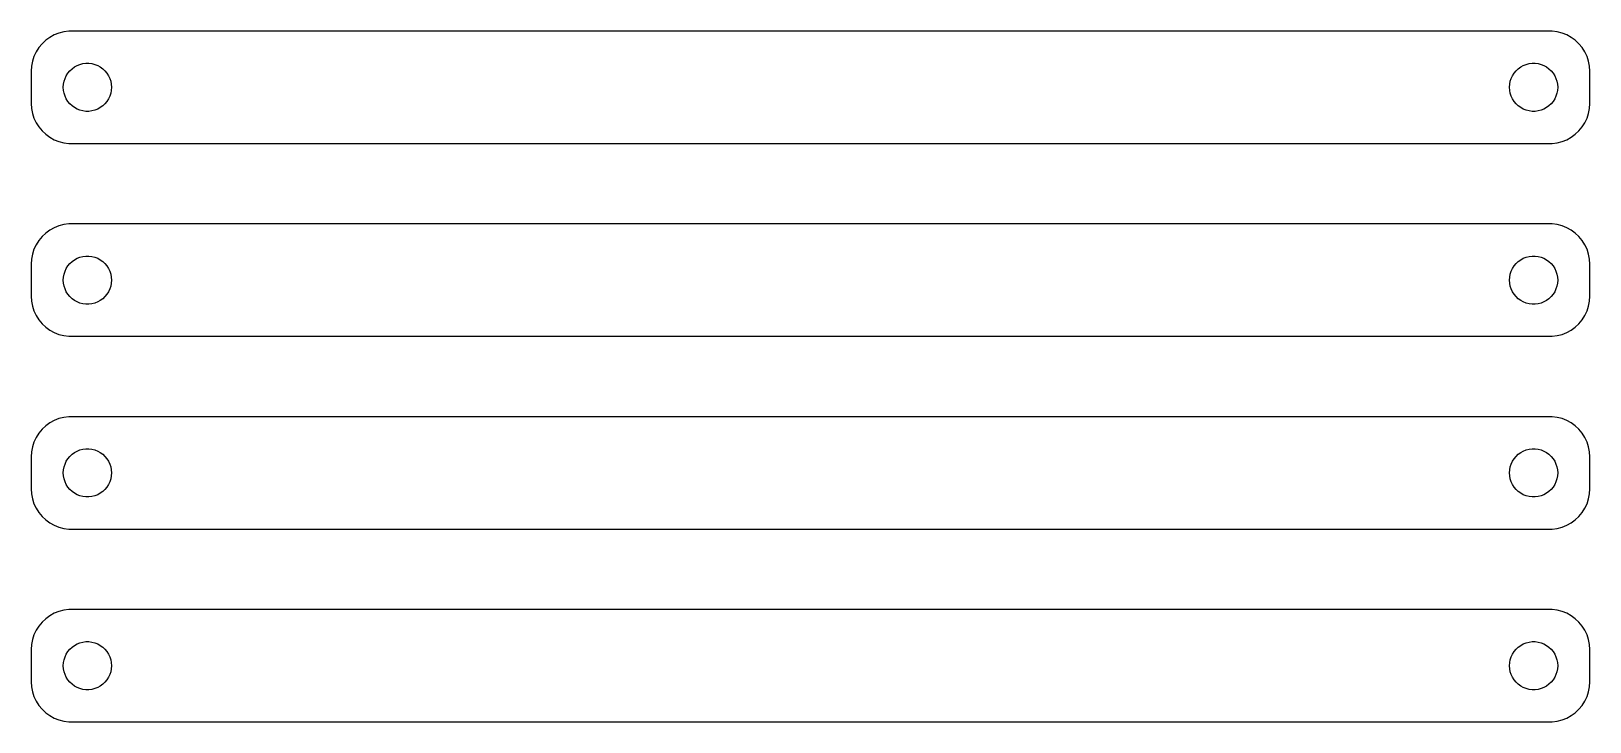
# Model space of a CAD drawing. Header units: metres. Extents: x -97 to 97, y 65 to 151.
import ezdxf

# ---------------------------------------------------------------- set-up
doc = ezdxf.new("R2010")
doc.units = ezdxf.units.M

msp = doc.modelspace()

# ---------------------------------------------------------------- linework, layer by layer
for p, q in [((-95.6448, 149.423), (-96.0451, 148.939)), ((-95.1871, 149.853), (-95.6448, 149.423)), ((-94.6791, 150.222), (-95.1871, 149.853)), ((-94.1289, 150.524), (-94.6791, 150.222)), ((-93.5451, 150.755), (-94.1289, 150.524)), ((-92.9369, 150.911), (-93.5451, 150.755)), ((-92.3139, 150.99), (-92.9369, 150.911)), ((92.3139, 150.99), (-92.3139, 150.99)), ((92.9369, 150.911), (92.3139, 150.99)), ((93.5451, 150.755), (92.9369, 150.911)), ((94.1289, 150.524), (93.5451, 150.755)), ((94.6791, 150.222), (94.1289, 150.524)), ((95.1871, 149.853), (94.6791, 150.222)), ((95.6448, 149.423), (95.1871, 149.853)), ((96.0451, 148.939), (95.6448, 149.423)), ((-96.6489, 147.841), (-96.8429, 147.243)), ((-96.3815, 148.409), (-96.6489, 147.841)), ((-96.0451, 148.939), (-96.3815, 148.409)), ((96.3815, 148.409), (96.0451, 148.939)), ((96.6489, 147.841), (96.3815, 148.409)), ((96.8429, 147.243), (96.6489, 147.841)), ((-96.9606, 146.627), (-97, 146)), ((-97, 146), (-97, 142)), ((-96.8429, 147.243), (-96.9606, 146.627)), ((-92.6289, 145.445), (-92.427, 145.763)), ((-92.427, 145.763), (-92.1869, 146.054)), ((-92.1869, 146.054), (-91.9123, 146.312)), ((-91.9123, 146.312), (-91.6075, 146.533)), ((-91.6075, 146.533), (-91.2773, 146.714)), ((-91.2773, 146.714), (-90.927, 146.853)), ((-90.927, 146.853), (-90.5621, 146.947)), ((-90.5621, 146.947), (-90.1884, 146.994)), ((-90.1884, 146.994), (-89.8116, 146.994)), ((-89.8116, 146.994), (-89.4379, 146.947)), ((-89.4379, 146.947), (-89.073, 146.853)), ((-89.073, 146.853), (-88.7227, 146.714)), ((-88.7227, 146.714), (-88.3925, 146.533)), ((-88.3925, 146.533), (-88.0877, 146.312)), ((-88.0877, 146.312), (-87.8131, 146.054)), ((-87.8131, 146.054), (-87.573, 145.763)), ((-87.573, 145.763), (-87.3711, 145.445)), ((87.3711, 145.445), (87.573, 145.763)), ((87.573, 145.763), (87.8131, 146.054)), ((87.8131, 146.054), (88.0877, 146.312)), ((88.0877, 146.312), (88.3925, 146.533)), ((88.3925, 146.533), (88.7227, 146.714)), ((88.7227, 146.714), (89.073, 146.853)), ((89.073, 146.853), (89.4379, 146.947)), ((89.4379, 146.947), (89.8116, 146.994)), ((89.8116, 146.994), (90.1884, 146.994)), ((90.1884, 146.994), (90.5621, 146.947)), ((90.5621, 146.947), (90.927, 146.853)), ((90.927, 146.853), (91.2773, 146.714)), ((91.2773, 146.714), (91.6075, 146.533)), ((91.6075, 146.533), (91.9123, 146.312)), ((91.9123, 146.312), (92.1869, 146.054)), ((92.1869, 146.054), (92.427, 145.763)), ((92.427, 145.763), (92.6289, 145.445)), ((96.9606, 146.627), (96.8429, 147.243)), ((97, 146), (96.9606, 146.627)), ((97, 142), (97, 146)), ((-93, 144), (-92.9763, 144.376)), ((-92.9763, 143.624), (-93, 144)), ((-92.9763, 144.376), (-92.9057, 144.746)), ((-92.9057, 143.254), (-92.9763, 143.624)), ((-92.9057, 144.746), (-92.7893, 145.104)), ((-92.7893, 145.104), (-92.6289, 145.445)), ((-87.3711, 145.445), (-87.2107, 145.104)), ((-87.2107, 145.104), (-87.0943, 144.746)), ((-87.0943, 144.746), (-87.0237, 144.376)), ((-87.0237, 143.624), (-87.0943, 143.254)), ((-87.0237, 144.376), (-87, 144)), ((-87, 144), (-87.0237, 143.624)), ((87, 144), (87.0237, 144.376)), ((87.0237, 143.624), (87, 144)), ((87.0237, 144.376), (87.0943, 144.746)), ((87.0943, 143.254), (87.0237, 143.624)), ((87.0943, 144.746), (87.2107, 145.104)), ((87.2107, 145.104), (87.3711, 145.445)), ((92.6289, 145.445), (92.7893, 145.104)), ((92.7893, 145.104), (92.9057, 144.746)), ((92.9057, 144.746), (92.9763, 144.376)), ((92.9763, 143.624), (92.9057, 143.254)), ((92.9763, 144.376), (93, 144)), ((93, 144), (92.9763, 143.624)), ((-97, 142), (-96.9606, 141.373)), ((-92.7893, 142.896), (-92.9057, 143.254)), ((-92.6289, 142.555), (-92.7893, 142.896)), ((-92.427, 142.237), (-92.6289, 142.555)), ((-92.1869, 141.946), (-92.427, 142.237)), ((-91.9123, 141.688), (-92.1869, 141.946)), ((-91.6075, 141.467), (-91.9123, 141.688)), ((-88.0877, 141.688), (-88.3925, 141.467)), ((-87.8131, 141.946), (-88.0877, 141.688)), ((-87.573, 142.237), (-87.8131, 141.946)), ((-87.3711, 142.555), (-87.573, 142.237)), ((-87.2107, 142.896), (-87.3711, 142.555)), ((-87.0943, 143.254), (-87.2107, 142.896)), ((87.2107, 142.896), (87.0943, 143.254)), ((87.3711, 142.555), (87.2107, 142.896)), ((87.573, 142.237), (87.3711, 142.555)), ((87.8131, 141.946), (87.573, 142.237)), ((88.0877, 141.688), (87.8131, 141.946)), ((88.3925, 141.467), (88.0877, 141.688)), ((91.9123, 141.688), (91.6075, 141.467)), ((92.1869, 141.946), (91.9123, 141.688)), ((92.427, 142.237), (92.1869, 141.946)), ((92.6289, 142.555), (92.427, 142.237)), ((92.7893, 142.896), (92.6289, 142.555)), ((92.9057, 143.254), (92.7893, 142.896)), ((96.9606, 141.373), (97, 142)), ((-96.9606, 141.373), (-96.8429, 140.757)), ((-96.8429, 140.757), (-96.6489, 140.159)), ((-96.6489, 140.159), (-96.3815, 139.591)), ((-91.2773, 141.286), (-91.6075, 141.467)), ((-90.927, 141.147), (-91.2773, 141.286)), ((-90.5621, 141.053), (-90.927, 141.147)), ((-90.1884, 141.006), (-90.5621, 141.053)), ((-89.8116, 141.006), (-90.1884, 141.006)), ((-89.4379, 141.053), (-89.8116, 141.006)), ((-89.073, 141.147), (-89.4379, 141.053)), ((-88.7227, 141.286), (-89.073, 141.147)), ((-88.3925, 141.467), (-88.7227, 141.286)), ((88.7227, 141.286), (88.3925, 141.467)), ((89.073, 141.147), (88.7227, 141.286)), ((89.4379, 141.053), (89.073, 141.147)), ((89.8116, 141.006), (89.4379, 141.053)), ((90.1884, 141.006), (89.8116, 141.006)), ((90.5621, 141.053), (90.1884, 141.006)), ((90.927, 141.147), (90.5621, 141.053)), ((91.2773, 141.286), (90.927, 141.147)), ((91.6075, 141.467), (91.2773, 141.286)), ((96.3815, 139.591), (96.6489, 140.159)), ((96.6489, 140.159), (96.8429, 140.757)), ((96.8429, 140.757), (96.9606, 141.373)), ((-96.3815, 139.591), (-96.0451, 139.061)), ((-96.0451, 139.061), (-95.6448, 138.577)), ((-95.6448, 138.577), (-95.1871, 138.147)), ((-95.1871, 138.147), (-94.6791, 137.778)), ((-94.6791, 137.778), (-94.1289, 137.476)), ((94.1289, 137.476), (94.6791, 137.778)), ((94.6791, 137.778), (95.1871, 138.147)), ((95.1871, 138.147), (95.6448, 138.577)), ((95.6448, 138.577), (96.0451, 139.061)), ((96.0451, 139.061), (96.3815, 139.591)), ((-94.1289, 137.476), (-93.5451, 137.245)), ((-93.5451, 137.245), (-92.9369, 137.089)), ((-92.9369, 137.089), (-92.3139, 137.01)), ((-92.3139, 137.01), (92.3139, 137.01)), ((92.3139, 137.01), (92.9369, 137.089)), ((92.9369, 137.089), (93.5451, 137.245)), ((93.5451, 137.245), (94.1289, 137.476)), ((-94.6791, 126.222), (-95.1871, 125.853)), ((-94.1289, 126.524), (-94.6791, 126.222)), ((-93.5451, 126.755), (-94.1289, 126.524)), ((-92.9369, 126.911), (-93.5451, 126.755)), ((-92.3139, 126.99), (-92.9369, 126.911)), ((92.3139, 126.99), (-92.3139, 126.99)), ((92.9369, 126.911), (92.3139, 126.99)), ((93.5451, 126.755), (92.9369, 126.911)), ((94.1289, 126.524), (93.5451, 126.755)), ((94.6791, 126.222), (94.1289, 126.524)), ((95.1871, 125.853), (94.6791, 126.222)), ((-96.3815, 124.409), (-96.6489, 123.841)), ((-96.0451, 124.939), (-96.3815, 124.409)), ((-95.6448, 125.423), (-96.0451, 124.939)), ((-95.1871, 125.853), (-95.6448, 125.423)), ((95.6448, 125.423), (95.1871, 125.853)), ((96.0451, 124.939), (95.6448, 125.423)), ((96.3815, 124.409), (96.0451, 124.939)), ((96.6489, 123.841), (96.3815, 124.409)), ((-96.9606, 122.627), (-97, 122)), ((-96.8429, 123.243), (-96.9606, 122.627)), ((-96.6489, 123.841), (-96.8429, 123.243)), ((-92.1869, 122.054), (-91.9123, 122.312)), ((-91.9123, 122.312), (-91.6075, 122.533)), ((-91.6075, 122.533), (-91.2773, 122.714)), ((-91.2773, 122.714), (-90.927, 122.853)), ((-90.927, 122.853), (-90.5621, 122.947)), ((-90.5621, 122.947), (-90.1884, 122.994)), ((-90.1884, 122.994), (-89.8116, 122.994)), ((-89.8116, 122.994), (-89.4379, 122.947)), ((-89.4379, 122.947), (-89.073, 122.853)), ((-89.073, 122.853), (-88.7227, 122.714)), ((-88.7227, 122.714), (-88.3925, 122.533)), ((-88.3925, 122.533), (-88.0877, 122.312)), ((-88.0877, 122.312), (-87.8131, 122.054)), ((87.8131, 122.054), (88.0877, 122.312)), ((88.0877, 122.312), (88.3925, 122.533)), ((88.3925, 122.533), (88.7227, 122.714)), ((88.7227, 122.714), (89.073, 122.853)), ((89.073, 122.853), (89.4379, 122.947)), ((89.4379, 122.947), (89.8116, 122.994)), ((89.8116, 122.994), (90.1884, 122.994)), ((90.1884, 122.994), (90.5621, 122.947)), ((90.5621, 122.947), (90.927, 122.853)), ((90.927, 122.853), (91.2773, 122.714)), ((91.2773, 122.714), (91.6075, 122.533)), ((91.6075, 122.533), (91.9123, 122.312)), ((91.9123, 122.312), (92.1869, 122.054)), ((96.8429, 123.243), (96.6489, 123.841)), ((96.9606, 122.627), (96.8429, 123.243)), ((97, 122), (96.9606, 122.627)), ((-97, 122), (-97, 118)), ((-93, 120), (-92.9763, 120.376)), ((-92.9763, 120.376), (-92.9057, 120.746)), ((-92.9057, 120.746), (-92.7893, 121.104)), ((-92.7893, 121.104), (-92.6289, 121.445)), ((-92.6289, 121.445), (-92.427, 121.763)), ((-92.427, 121.763), (-92.1869, 122.054)), ((-87.8131, 122.054), (-87.573, 121.763)), ((-87.573, 121.763), (-87.3711, 121.445)), ((-87.3711, 121.445), (-87.2107, 121.104)), ((-87.2107, 121.104), (-87.0943, 120.746)), ((-87.0943, 120.746), (-87.0237, 120.376)), ((-87.0237, 120.376), (-87, 120)), ((87, 120), (87.0237, 120.376)), ((87.0237, 120.376), (87.0943, 120.746)), ((87.0943, 120.746), (87.2107, 121.104)), ((87.2107, 121.104), (87.3711, 121.445)), ((87.3711, 121.445), (87.573, 121.763)), ((87.573, 121.763), (87.8131, 122.054)), ((92.1869, 122.054), (92.427, 121.763)), ((92.427, 121.763), (92.6289, 121.445)), ((92.6289, 121.445), (92.7893, 121.104)), ((92.7893, 121.104), (92.9057, 120.746)), ((92.9057, 120.746), (92.9763, 120.376)), ((92.9763, 120.376), (93, 120)), ((97, 118), (97, 122)), ((-92.9763, 119.624), (-93, 120)), ((-92.9057, 119.254), (-92.9763, 119.624)), ((-92.7893, 118.896), (-92.9057, 119.254)), ((-92.6289, 118.555), (-92.7893, 118.896)), ((-92.427, 118.237), (-92.6289, 118.555)), ((-87.3711, 118.555), (-87.573, 118.237)), ((-87.2107, 118.896), (-87.3711, 118.555)), ((-87.0943, 119.254), (-87.2107, 118.896)), ((-87.0237, 119.624), (-87.0943, 119.254)), ((-87, 120), (-87.0237, 119.624)), ((87.0237, 119.624), (87, 120)), ((87.0943, 119.254), (87.0237, 119.624)), ((87.2107, 118.896), (87.0943, 119.254)), ((87.3711, 118.555), (87.2107, 118.896)), ((87.573, 118.237), (87.3711, 118.555)), ((92.6289, 118.555), (92.427, 118.237)), ((92.7893, 118.896), (92.6289, 118.555)), ((92.9057, 119.254), (92.7893, 118.896)), ((92.9763, 119.624), (92.9057, 119.254)), ((93, 120), (92.9763, 119.624)), ((-97, 118), (-96.9606, 117.373)), ((-96.9606, 117.373), (-96.8429, 116.757)), ((-96.8429, 116.757), (-96.6489, 116.159)), ((-92.1869, 117.946), (-92.427, 118.237)), ((-91.9123, 117.688), (-92.1869, 117.946)), ((-91.6075, 117.467), (-91.9123, 117.688)), ((-91.2773, 117.286), (-91.6075, 117.467)), ((-90.927, 117.147), (-91.2773, 117.286)), ((-90.5621, 117.053), (-90.927, 117.147)), ((-90.1884, 117.006), (-90.5621, 117.053)), ((-89.8116, 117.006), (-90.1884, 117.006)), ((-89.4379, 117.053), (-89.8116, 117.006)), ((-89.073, 117.147), (-89.4379, 117.053)), ((-88.7227, 117.286), (-89.073, 117.147)), ((-88.3925, 117.467), (-88.7227, 117.286)), ((-88.0877, 117.688), (-88.3925, 117.467)), ((-87.8131, 117.946), (-88.0877, 117.688)), ((-87.573, 118.237), (-87.8131, 117.946)), ((87.8131, 117.946), (87.573, 118.237)), ((88.0877, 117.688), (87.8131, 117.946)), ((88.3925, 117.467), (88.0877, 117.688)), ((88.7227, 117.286), (88.3925, 117.467)), ((89.073, 117.147), (88.7227, 117.286)), ((89.4379, 117.053), (89.073, 117.147)), ((89.8116, 117.006), (89.4379, 117.053)), ((90.1884, 117.006), (89.8116, 117.006)), ((90.5621, 117.053), (90.1884, 117.006)), ((90.927, 117.147), (90.5621, 117.053)), ((91.2773, 117.286), (90.927, 117.147)), ((91.6075, 117.467), (91.2773, 117.286)), ((91.9123, 117.688), (91.6075, 117.467)), ((92.1869, 117.946), (91.9123, 117.688)), ((92.427, 118.237), (92.1869, 117.946)), ((96.6489, 116.159), (96.8429, 116.757)), ((96.8429, 116.757), (96.9606, 117.373)), ((96.9606, 117.373), (97, 118)), ((-96.6489, 116.159), (-96.3815, 115.591)), ((-96.3815, 115.591), (-96.0451, 115.061)), ((-96.0451, 115.061), (-95.6448, 114.577)), ((-95.6448, 114.577), (-95.1871, 114.147)), ((95.1871, 114.147), (95.6448, 114.577)), ((95.6448, 114.577), (96.0451, 115.061)), ((96.0451, 115.061), (96.3815, 115.591)), ((96.3815, 115.591), (96.6489, 116.159)), ((-95.1871, 114.147), (-94.6791, 113.778)), ((-94.6791, 113.778), (-94.1289, 113.476)), ((-94.1289, 113.476), (-93.5451, 113.245)), ((-93.5451, 113.245), (-92.9369, 113.089)), ((-92.9369, 113.089), (-92.3139, 113.01)), ((-92.3139, 113.01), (92.3139, 113.01)), ((92.3139, 113.01), (92.9369, 113.089)), ((92.9369, 113.089), (93.5451, 113.245)), ((93.5451, 113.245), (94.1289, 113.476)), ((94.1289, 113.476), (94.6791, 113.778)), ((94.6791, 113.778), (95.1871, 114.147)), ((-92.9369, 102.911), (-93.5451, 102.755)), ((-92.3139, 102.99), (-92.9369, 102.911)), ((92.3139, 102.99), (-92.3139, 102.99)), ((92.9369, 102.911), (92.3139, 102.99)), ((93.5451, 102.755), (92.9369, 102.911)), ((-96.0451, 100.939), (-96.3815, 100.409)), ((-95.6448, 101.423), (-96.0451, 100.939)), ((-95.1871, 101.853), (-95.6448, 101.423)), ((-94.6791, 102.222), (-95.1871, 101.853)), ((-94.1289, 102.524), (-94.6791, 102.222)), ((-93.5451, 102.755), (-94.1289, 102.524)), ((94.1289, 102.524), (93.5451, 102.755)), ((94.6791, 102.222), (94.1289, 102.524)), ((95.1871, 101.853), (94.6791, 102.222)), ((95.6448, 101.423), (95.1871, 101.853)), ((96.0451, 100.939), (95.6448, 101.423)), ((96.3815, 100.409), (96.0451, 100.939)), ((-96.8429, 99.2434), (-96.9606, 98.6267)), ((-96.6489, 99.8406), (-96.8429, 99.2434)), ((-96.3815, 100.409), (-96.6489, 99.8406)), ((-90.927, 98.8532), (-90.5621, 98.9469)), ((-90.5621, 98.9469), (-90.1884, 98.9941)), ((-90.1884, 98.9941), (-89.8116, 98.9941)), ((-89.8116, 98.9941), (-89.4379, 98.9469)), ((-89.4379, 98.9469), (-89.073, 98.8532)), ((89.073, 98.8532), (89.4379, 98.9469)), ((89.4379, 98.9469), (89.8116, 98.9941)), ((89.8116, 98.9941), (90.1884, 98.9941)), ((90.1884, 98.9941), (90.5621, 98.9469)), ((90.5621, 98.9469), (90.927, 98.8532)), ((96.6489, 99.8406), (96.3815, 100.409)), ((96.8429, 99.2434), (96.6489, 99.8406)), ((96.9606, 98.6267), (96.8429, 99.2434)), ((-96.9606, 98.6267), (-97, 98)), ((-97, 98), (-97, 94)), ((-92.9057, 96.7461), (-92.7893, 97.1044)), ((-92.7893, 97.1044), (-92.6289, 97.4453)), ((-92.6289, 97.4453), (-92.427, 97.7634)), ((-92.427, 97.7634), (-92.1869, 98.0536)), ((-92.1869, 98.0536), (-91.9123, 98.3115)), ((-91.9123, 98.3115), (-91.6075, 98.533)), ((-91.6075, 98.533), (-91.2773, 98.7145)), ((-91.2773, 98.7145), (-90.927, 98.8532)), ((-89.073, 98.8532), (-88.7227, 98.7145)), ((-88.7227, 98.7145), (-88.3925, 98.533)), ((-88.3925, 98.533), (-88.0877, 98.3115)), ((-88.0877, 98.3115), (-87.8131, 98.0536)), ((-87.8131, 98.0536), (-87.573, 97.7634)), ((-87.573, 97.7634), (-87.3711, 97.4453)), ((-87.3711, 97.4453), (-87.2107, 97.1044)), ((-87.2107, 97.1044), (-87.0943, 96.7461)), ((87.0943, 96.7461), (87.2107, 97.1044)), ((87.2107, 97.1044), (87.3711, 97.4453)), ((87.3711, 97.4453), (87.573, 97.7634)), ((87.573, 97.7634), (87.8131, 98.0536)), ((87.8131, 98.0536), (88.0877, 98.3115)), ((88.0877, 98.3115), (88.3925, 98.533)), ((88.3925, 98.533), (88.7227, 98.7145)), ((88.7227, 98.7145), (89.073, 98.8532)), ((90.927, 98.8532), (91.2773, 98.7145)), ((91.2773, 98.7145), (91.6075, 98.533)), ((91.6075, 98.533), (91.9123, 98.3115)), ((91.9123, 98.3115), (92.1869, 98.0536)), ((92.1869, 98.0536), (92.427, 97.7634)), ((92.427, 97.7634), (92.6289, 97.4453)), ((92.6289, 97.4453), (92.7893, 97.1044)), ((92.7893, 97.1044), (92.9057, 96.7461)), ((97, 98), (96.9606, 98.6267)), ((97, 94), (97, 98)), ((-93, 96), (-92.9763, 96.376)), ((-92.9763, 95.624), (-93, 96)), ((-92.9763, 96.376), (-92.9057, 96.7461)), ((-92.9057, 95.2539), (-92.9763, 95.624)), ((-92.7893, 94.8956), (-92.9057, 95.2539)), ((-87.0943, 95.2539), (-87.2107, 94.8956)), ((-87.0943, 96.7461), (-87.0237, 96.376)), ((-87.0237, 95.624), (-87.0943, 95.2539)), ((-87.0237, 96.376), (-87, 96)), ((-87, 96), (-87.0237, 95.624)), ((87, 96), (87.0237, 96.376)), ((87.0237, 95.624), (87, 96)), ((87.0237, 96.376), (87.0943, 96.7461)), ((87.0943, 95.2539), (87.0237, 95.624)), ((87.2107, 94.8956), (87.0943, 95.2539)), ((92.9057, 95.2539), (92.7893, 94.8956)), ((92.9057, 96.7461), (92.9763, 96.376)), ((92.9763, 95.624), (92.9057, 95.2539)), ((92.9763, 96.376), (93, 96)), ((93, 96), (92.9763, 95.624)), ((-97, 94), (-96.9606, 93.3733)), ((-96.9606, 93.3733), (-96.8429, 92.7566)), ((-92.6289, 94.5547), (-92.7893, 94.8956)), ((-92.427, 94.2366), (-92.6289, 94.5547)), ((-92.1869, 93.9464), (-92.427, 94.2366)), ((-91.9123, 93.6885), (-92.1869, 93.9464)), ((-91.6075, 93.467), (-91.9123, 93.6885)), ((-91.2773, 93.2855), (-91.6075, 93.467)), ((-90.927, 93.1468), (-91.2773, 93.2855)), ((-90.5621, 93.0531), (-90.927, 93.1468)), ((-89.073, 93.1468), (-89.4379, 93.0531)), ((-88.7227, 93.2855), (-89.073, 93.1468)), ((-88.3925, 93.467), (-88.7227, 93.2855)), ((-88.0877, 93.6885), (-88.3925, 93.467)), ((-87.8131, 93.9464), (-88.0877, 93.6885)), ((-87.573, 94.2366), (-87.8131, 93.9464)), ((-87.3711, 94.5547), (-87.573, 94.2366)), ((-87.2107, 94.8956), (-87.3711, 94.5547)), ((87.3711, 94.5547), (87.2107, 94.8956)), ((87.573, 94.2366), (87.3711, 94.5547)), ((87.8131, 93.9464), (87.573, 94.2366)), ((88.0877, 93.6885), (87.8131, 93.9464)), ((88.3925, 93.467), (88.0877, 93.6885)), ((88.7227, 93.2855), (88.3925, 93.467)), ((89.073, 93.1468), (88.7227, 93.2855)), ((89.4379, 93.0531), (89.073, 93.1468)), ((90.927, 93.1468), (90.5621, 93.0531)), ((91.2773, 93.2855), (90.927, 93.1468)), ((91.6075, 93.467), (91.2773, 93.2855)), ((91.9123, 93.6885), (91.6075, 93.467)), ((92.1869, 93.9464), (91.9123, 93.6885)), ((92.427, 94.2366), (92.1869, 93.9464)), ((92.6289, 94.5547), (92.427, 94.2366)), ((92.7893, 94.8956), (92.6289, 94.5547)), ((96.8429, 92.7566), (96.9606, 93.3733)), ((96.9606, 93.3733), (97, 94)), ((-96.8429, 92.7566), (-96.6489, 92.1594)), ((-96.6489, 92.1594), (-96.3815, 91.5912)), ((-96.3815, 91.5912), (-96.0451, 91.0611)), ((-90.1884, 93.0059), (-90.5621, 93.0531)), ((-89.8116, 93.0059), (-90.1884, 93.0059)), ((-89.4379, 93.0531), (-89.8116, 93.0059)), ((89.8116, 93.0059), (89.4379, 93.0531)), ((90.1884, 93.0059), (89.8116, 93.0059)), ((90.5621, 93.0531), (90.1884, 93.0059)), ((96.0451, 91.0611), (96.3815, 91.5912)), ((96.3815, 91.5912), (96.6489, 92.1594)), ((96.6489, 92.1594), (96.8429, 92.7566)), ((-96.0451, 91.0611), (-95.6448, 90.5773)), ((-95.6448, 90.5773), (-95.1871, 90.1474)), ((-95.1871, 90.1474), (-94.6791, 89.7784)), ((-94.6791, 89.7784), (-94.1289, 89.4759)), ((-94.1289, 89.4759), (-93.5451, 89.2447)), ((-93.5451, 89.2447), (-92.9369, 89.0886)), ((92.9369, 89.0886), (93.5451, 89.2447)), ((93.5451, 89.2447), (94.1289, 89.4759)), ((94.1289, 89.4759), (94.6791, 89.7784)), ((94.6791, 89.7784), (95.1871, 90.1474)), ((95.1871, 90.1474), (95.6448, 90.5773)), ((95.6448, 90.5773), (96.0451, 91.0611)), ((-92.9369, 89.0886), (-92.3139, 89.0099)), ((-92.3139, 89.0099), (92.3139, 89.0099)), ((92.3139, 89.0099), (92.9369, 89.0886)), ((-95.1871, 77.8526), (-95.6448, 77.4227)), ((-94.6791, 78.2216), (-95.1871, 77.8526)), ((-94.1289, 78.5241), (-94.6791, 78.2216)), ((-93.5451, 78.7553), (-94.1289, 78.5241)), ((-92.9369, 78.9114), (-93.5451, 78.7553)), ((-92.3139, 78.9901), (-92.9369, 78.9114)), ((92.3139, 78.9901), (-92.3139, 78.9901)), ((92.9369, 78.9114), (92.3139, 78.9901)), ((93.5451, 78.7553), (92.9369, 78.9114)), ((94.1289, 78.5241), (93.5451, 78.7553)), ((94.6791, 78.2216), (94.1289, 78.5241)), ((95.1871, 77.8526), (94.6791, 78.2216)), ((95.6448, 77.4227), (95.1871, 77.8526)), ((-96.6489, 75.8406), (-96.8429, 75.2434)), ((-96.3815, 76.4088), (-96.6489, 75.8406)), ((-96.0451, 76.9389), (-96.3815, 76.4088)), ((-95.6448, 77.4227), (-96.0451, 76.9389)), ((96.0451, 76.9389), (95.6448, 77.4227)), ((96.3815, 76.4088), (96.0451, 76.9389)), ((96.6489, 75.8406), (96.3815, 76.4088)), ((96.8429, 75.2434), (96.6489, 75.8406)), ((-96.9606, 74.6267), (-97, 74)), ((-97, 74), (-97, 70)), ((-96.8429, 75.2434), (-96.9606, 74.6267)), ((-92.6289, 73.4453), (-92.427, 73.7634)), ((-92.427, 73.7634), (-92.1869, 74.0536)), ((-92.1869, 74.0536), (-91.9123, 74.3115)), ((-91.9123, 74.3115), (-91.6075, 74.533)), ((-91.6075, 74.533), (-91.2773, 74.7145)), ((-91.2773, 74.7145), (-90.927, 74.8532)), ((-90.927, 74.8532), (-90.5621, 74.9469)), ((-90.5621, 74.9469), (-90.1884, 74.9941)), ((-90.1884, 74.9941), (-89.8116, 74.9941)), ((-89.8116, 74.9941), (-89.4379, 74.9469)), ((-89.4379, 74.9469), (-89.073, 74.8532)), ((-89.073, 74.8532), (-88.7227, 74.7145)), ((-88.7227, 74.7145), (-88.3925, 74.533)), ((-88.3925, 74.533), (-88.0877, 74.3115)), ((-88.0877, 74.3115), (-87.8131, 74.0536)), ((-87.8131, 74.0536), (-87.573, 73.7634)), ((-87.573, 73.7634), (-87.3711, 73.4453)), ((87.3711, 73.4453), (87.573, 73.7634)), ((87.573, 73.7634), (87.8131, 74.0536)), ((87.8131, 74.0536), (88.0877, 74.3115)), ((88.0877, 74.3115), (88.3925, 74.533)), ((88.3925, 74.533), (88.7227, 74.7145)), ((88.7227, 74.7145), (89.073, 74.8532)), ((89.073, 74.8532), (89.4379, 74.9469)), ((89.4379, 74.9469), (89.8116, 74.9941)), ((89.8116, 74.9941), (90.1884, 74.9941)), ((90.1884, 74.9941), (90.5621, 74.9469)), ((90.5621, 74.9469), (90.927, 74.8532)), ((90.927, 74.8532), (91.2773, 74.7145)), ((91.2773, 74.7145), (91.6075, 74.533)), ((91.6075, 74.533), (91.9123, 74.3115)), ((91.9123, 74.3115), (92.1869, 74.0536)), ((92.1869, 74.0536), (92.427, 73.7634)), ((92.427, 73.7634), (92.6289, 73.4453)), ((96.9606, 74.6267), (96.8429, 75.2434)), ((97, 74), (96.9606, 74.6267)), ((97, 70), (97, 74)), ((-93, 72), (-92.9763, 72.376)), ((-92.9763, 71.624), (-93, 72)), ((-92.9763, 72.376), (-92.9057, 72.7461)), ((-92.9057, 72.7461), (-92.7893, 73.1044)), ((-92.7893, 73.1044), (-92.6289, 73.4453)), ((-87.3711, 73.4453), (-87.2107, 73.1044)), ((-87.2107, 73.1044), (-87.0943, 72.7461)), ((-87.0943, 72.7461), (-87.0237, 72.376)), ((-87.0237, 72.376), (-87, 72)), ((-87, 72), (-87.0237, 71.624)), ((87, 72), (87.0237, 72.376)), ((87.0237, 71.624), (87, 72)), ((87.0237, 72.376), (87.0943, 72.7461)), ((87.0943, 72.7461), (87.2107, 73.1044)), ((87.2107, 73.1044), (87.3711, 73.4453)), ((92.6289, 73.4453), (92.7893, 73.1044)), ((92.7893, 73.1044), (92.9057, 72.7461)), ((92.9057, 72.7461), (92.9763, 72.376)), ((92.9763, 72.376), (93, 72)), ((93, 72), (92.9763, 71.624)), ((-97, 70), (-96.9606, 69.3733)), ((-92.9057, 71.2539), (-92.9763, 71.624)), ((-92.7893, 70.8956), (-92.9057, 71.2539)), ((-92.6289, 70.5547), (-92.7893, 70.8956)), ((-92.427, 70.2366), (-92.6289, 70.5547)), ((-92.1869, 69.9464), (-92.427, 70.2366)), ((-91.9123, 69.6885), (-92.1869, 69.9464)), ((-87.8131, 69.9464), (-88.0877, 69.6885)), ((-87.573, 70.2366), (-87.8131, 69.9464)), ((-87.3711, 70.5547), (-87.573, 70.2366)), ((-87.2107, 70.8956), (-87.3711, 70.5547)), ((-87.0943, 71.2539), (-87.2107, 70.8956)), ((-87.0237, 71.624), (-87.0943, 71.2539)), ((87.0943, 71.2539), (87.0237, 71.624)), ((87.2107, 70.8956), (87.0943, 71.2539)), ((87.3711, 70.5547), (87.2107, 70.8956)), ((87.573, 70.2366), (87.3711, 70.5547)), ((87.8131, 69.9464), (87.573, 70.2366)), ((88.0877, 69.6885), (87.8131, 69.9464)), ((92.1869, 69.9464), (91.9123, 69.6885)), ((92.427, 70.2366), (92.1869, 69.9464)), ((92.6289, 70.5547), (92.427, 70.2366)), ((92.7893, 70.8956), (92.6289, 70.5547)), ((92.9057, 71.2539), (92.7893, 70.8956)), ((92.9763, 71.624), (92.9057, 71.2539)), ((96.9606, 69.3733), (97, 70)), ((-96.9606, 69.3733), (-96.8429, 68.7566)), ((-96.8429, 68.7566), (-96.6489, 68.1594)), ((-96.6489, 68.1594), (-96.3815, 67.5912)), ((-91.6075, 69.467), (-91.9123, 69.6885)), ((-91.2773, 69.2855), (-91.6075, 69.467)), ((-90.927, 69.1468), (-91.2773, 69.2855)), ((-90.5621, 69.0531), (-90.927, 69.1468)), ((-90.1884, 69.0059), (-90.5621, 69.0531)), ((-89.8116, 69.0059), (-90.1884, 69.0059)), ((-89.4379, 69.0531), (-89.8116, 69.0059)), ((-89.073, 69.1468), (-89.4379, 69.0531)), ((-88.7227, 69.2855), (-89.073, 69.1468)), ((-88.3925, 69.467), (-88.7227, 69.2855)), ((-88.0877, 69.6885), (-88.3925, 69.467)), ((88.3925, 69.467), (88.0877, 69.6885)), ((88.7227, 69.2855), (88.3925, 69.467)), ((89.073, 69.1468), (88.7227, 69.2855)), ((89.4379, 69.0531), (89.073, 69.1468)), ((89.8116, 69.0059), (89.4379, 69.0531)), ((90.1884, 69.0059), (89.8116, 69.0059)), ((90.5621, 69.0531), (90.1884, 69.0059)), ((90.927, 69.1468), (90.5621, 69.0531)), ((91.2773, 69.2855), (90.927, 69.1468)), ((91.6075, 69.467), (91.2773, 69.2855)), ((91.9123, 69.6885), (91.6075, 69.467)), ((96.3815, 67.5912), (96.6489, 68.1594)), ((96.6489, 68.1594), (96.8429, 68.7566)), ((96.8429, 68.7566), (96.9606, 69.3733)), ((-96.3815, 67.5912), (-96.0451, 67.0611)), ((-96.0451, 67.0611), (-95.6448, 66.5773)), ((-95.6448, 66.5773), (-95.1871, 66.1474)), ((-95.1871, 66.1474), (-94.6791, 65.7784)), ((94.6791, 65.7784), (95.1871, 66.1474)), ((95.1871, 66.1474), (95.6448, 66.5773)), ((95.6448, 66.5773), (96.0451, 67.0611)), ((96.0451, 67.0611), (96.3815, 67.5912)), ((-94.6791, 65.7784), (-94.1289, 65.4759)), ((-94.1289, 65.4759), (-93.5451, 65.2447)), ((-93.5451, 65.2447), (-92.9369, 65.0886)), ((-92.9369, 65.0886), (-92.3139, 65.0099)), ((-92.3139, 65.0099), (92.3139, 65.0099)), ((92.3139, 65.0099), (92.9369, 65.0886)), ((92.9369, 65.0886), (93.5451, 65.2447)), ((93.5451, 65.2447), (94.1289, 65.4759)), ((94.1289, 65.4759), (94.6791, 65.7784))]:
    msp.add_line(p, q)

doc.saveas('drawing.dxf')
